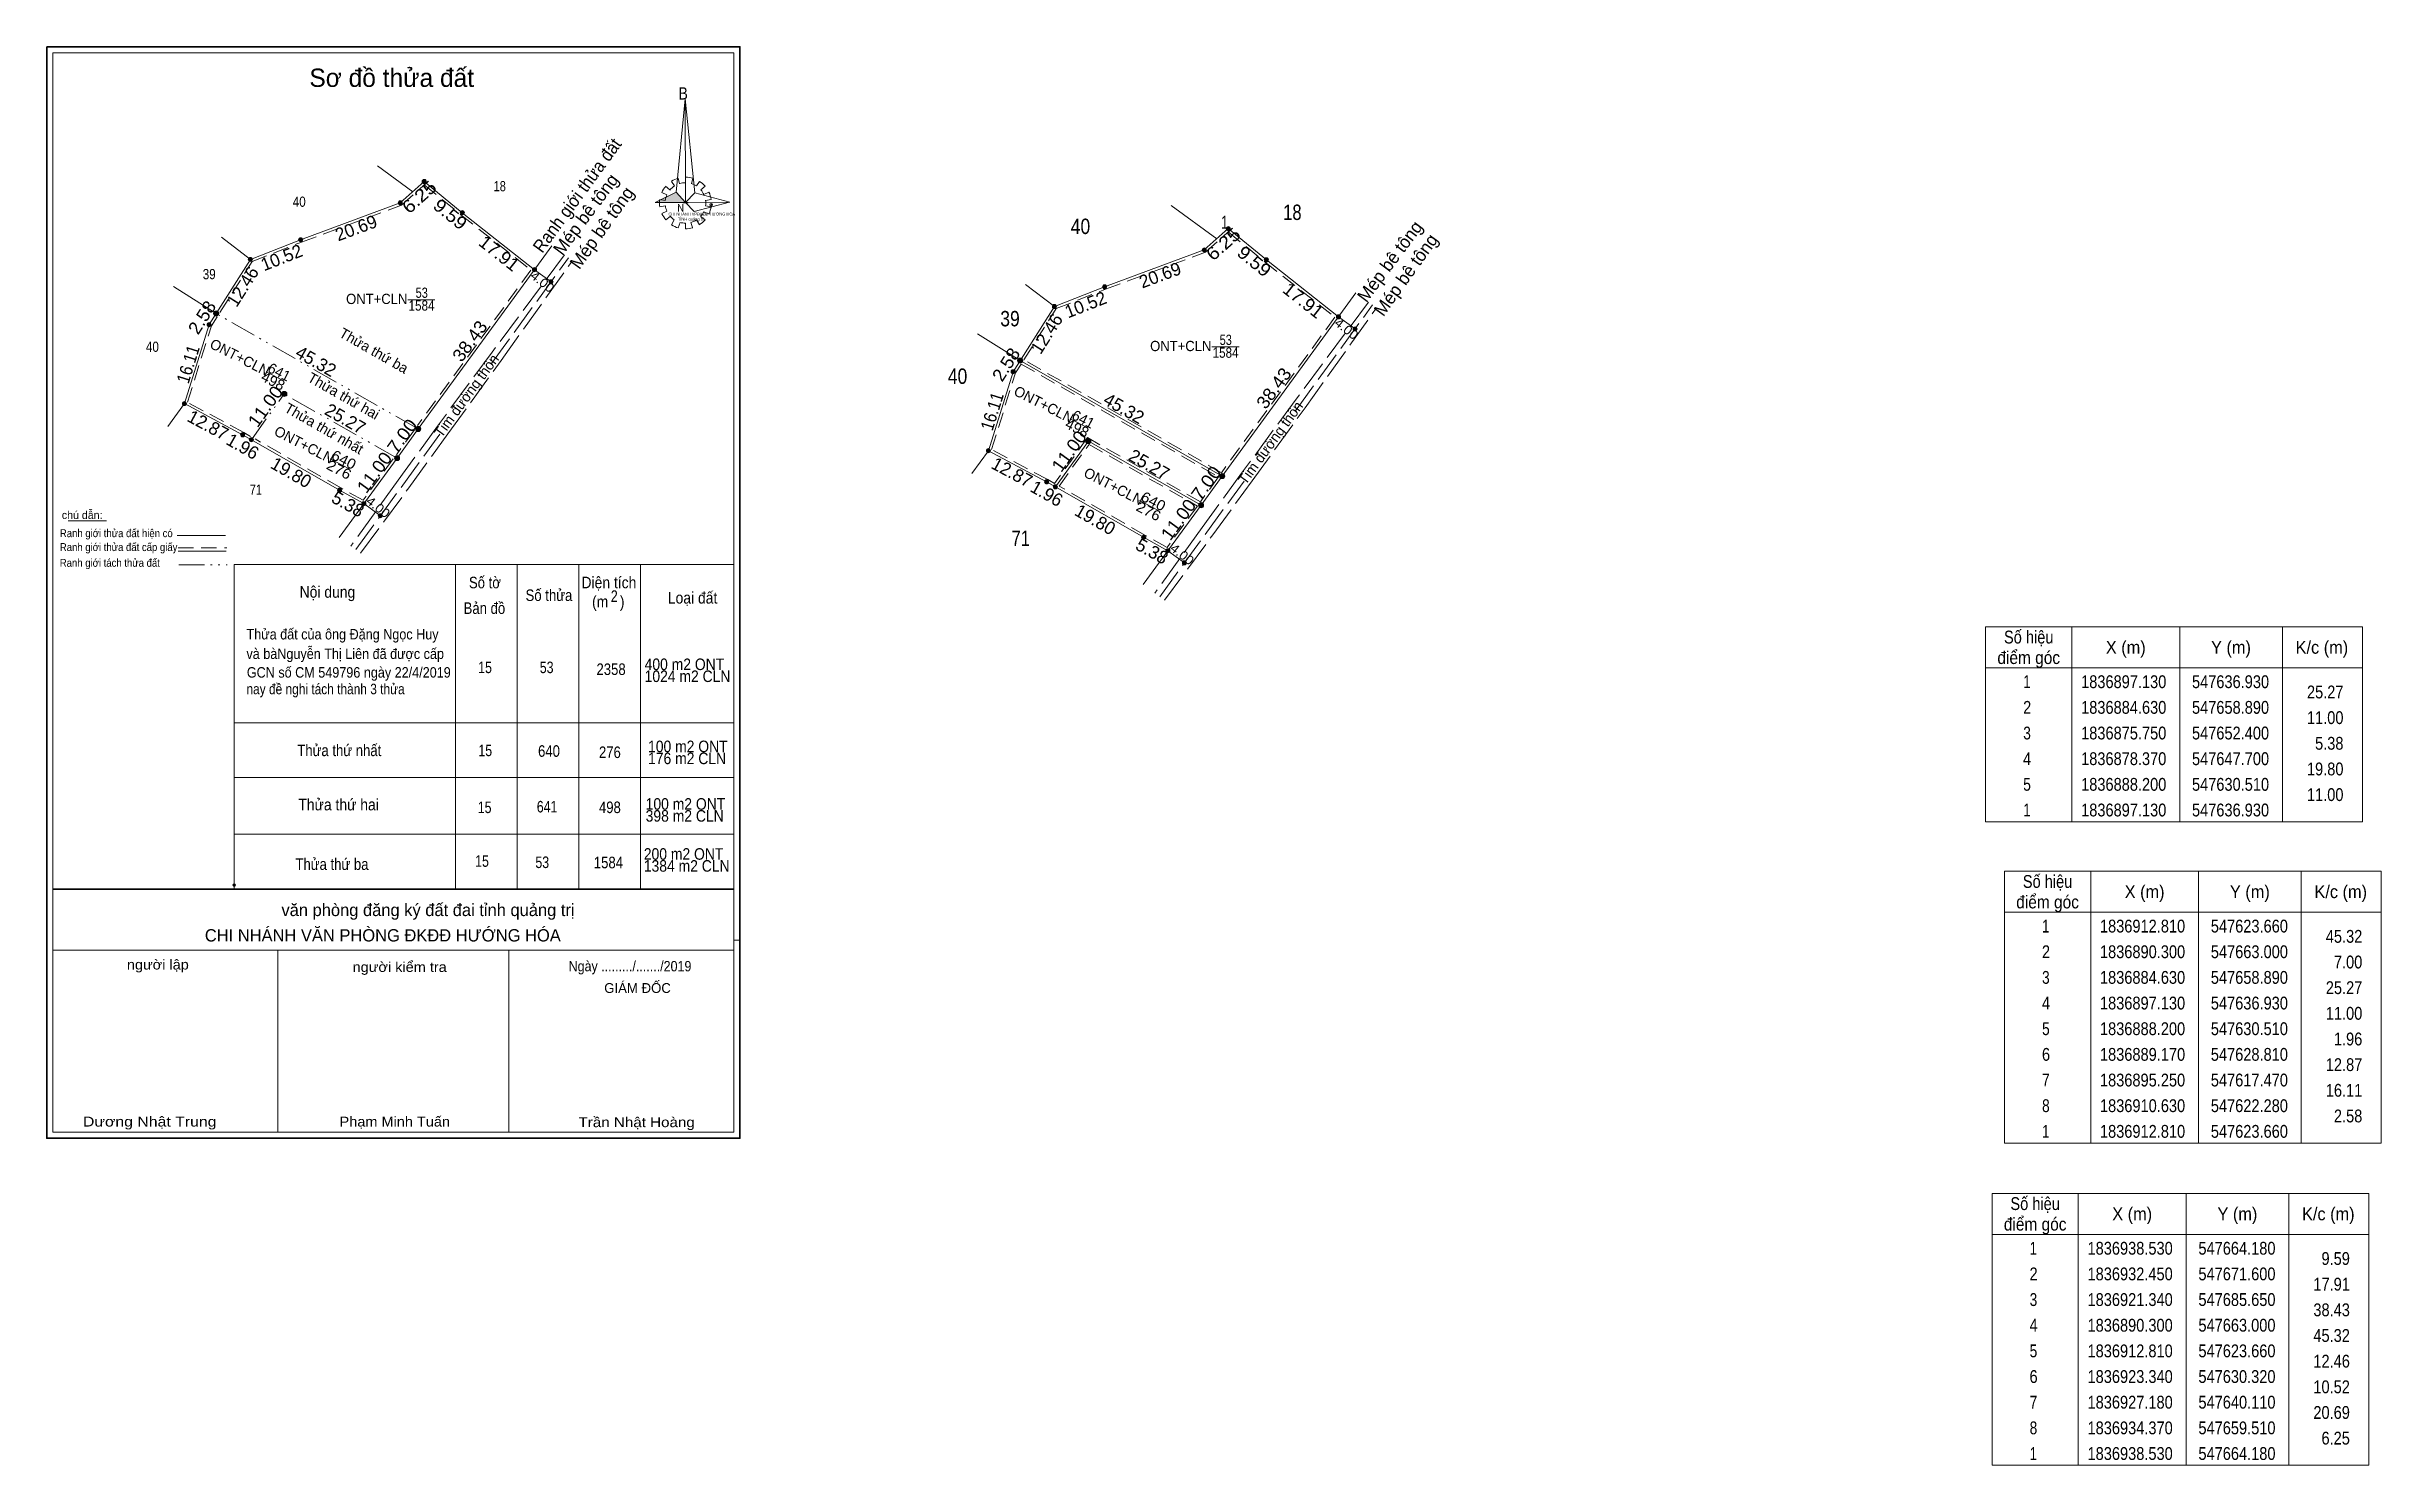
# Model space of a CAD drawing. Header units: metres. Extents: x 547434 to 547889, y 1836698 to 1836974.
import ezdxf
from ezdxf.enums import TextEntityAlignment as Align

# ---------------------------------------------------------------- set-up
doc = ezdxf.new("R2010")
doc.units = ezdxf.units.M
doc.header["$PDMODE"] = 32
doc.header["$PDSIZE"] = 0.5
for name, pattern in [('DASH_DOUBLE_DOT', [9.2, 5, -1.2, 0.3, -1.2, 0.3, -1.2]), ('LONG_DASHED', [7.5, 6, -1.5]), ('MEDIUM_DASHED', [4.5, 3, -1.5])]:
    doc.linetypes.add(name, pattern=pattern)
for name, color, linetype, lineweight in [('1', 7, 'Continuous', 13), ('10', 7, 'Continuous', 13), ('13', 7, 'Continuous', 13), ('17', 7, 'Continuous', 13), ('2', 7, 'Continuous', 13), ('22', 7, 'LONG_DASHED', 13), ('23', 7, 'Continuous', 13), ('31', 7, 'Continuous', 13), ('5', 7, 'Continuous', 35), ('6', 7, 'Continuous', 13), ('63', 7, 'Continuous', 13)]:
    doc.layers.add(name, color=color, linetype=linetype, lineweight=lineweight)

msp = doc.modelspace()

# ---------------------------------------------------------------- hatches: boundary and pattern name
at = {"layer": '1'}
msp.add_hatch(color=256, dxfattribs=at).paths.add_polyline_path([(547552.56, 1836943.59), (547556.68, 1836945.61), (547558.45, 1836943.59)])
at = {"layer": '2'}
for points in [[(547507.98, 1836947.71, 1), (547507.18, 1836947.71, 1)], [(547503.31, 1836943.55, 1), (547502.51, 1836943.55, 1)], [(547515.4, 1836941.63, 1), (547514.6, 1836941.63, 1)], [(547664.58, 1836938.53, 1), (547663.78, 1836938.53, 1)], [(547474.12, 1836932.52, 1), (547473.32, 1836932.52, 1)], [(547483.91, 1836936.36, 1), (547483.11, 1836936.36, 1)], [(547659.91, 1836934.37, 1), (547659.11, 1836934.37, 1)], [(547529.45, 1836930.52, 1), (547528.65, 1836930.52, 1)], [(547532.68, 1836928.16, 1), (547531.88, 1836928.16, 1)], [(547672, 1836932.45, 1), (547671.2, 1836932.45, 1)], [(547640.51, 1836927.18, 1), (547639.71, 1836927.18, 1)], [(547466.08, 1836919.81, 1), (547465.28, 1836919.81, 1)], [(547467.56, 1836921.99, 1), (547466.56, 1836921.99, 1)], [(547630.72, 1836923.34, 1), (547629.92, 1836923.34, 1)], [(547686.05, 1836921.34, 1), (547685.25, 1836921.34, 1)], [(547689.28, 1836918.98, 1), (547688.48, 1836918.98, 1)], [(547622.68, 1836910.63, 1), (547621.88, 1836910.63, 1)], [(547624.16, 1836912.81, 1), (547623.16, 1836912.81, 1)], [(547480.83, 1836906.31, 1), (547479.83, 1836906.31, 1)], [(547461.27, 1836904.43, 1), (547460.47, 1836904.43, 1)], [(547472.61, 1836898.35, 1), (547471.81, 1836898.35, 1)], [(547474.31, 1836897.38, 1), (547473.51, 1836897.38, 1)], [(547506.9, 1836899.48, 1), (547505.9, 1836899.48, 1)], [(547637.43, 1836897.13, 1), (547636.43, 1836897.13, 1)], [(547502.79, 1836893.81, 1), (547501.79, 1836893.81, 1)], [(547617.87, 1836895.25, 1), (547617.07, 1836895.25, 1)], [(547491.5, 1836887.55, 1), (547490.7, 1836887.55, 1)], [(547629.21, 1836889.17, 1), (547628.41, 1836889.17, 1)], [(547630.91, 1836888.2, 1), (547630.11, 1836888.2, 1)], [(547663.5, 1836890.3, 1), (547662.5, 1836890.3, 1)], [(547496.21, 1836884.93, 1), (547495.41, 1836884.93, 1)], [(547499.44, 1836882.57, 1), (547498.64, 1836882.57, 1)], [(547659.39, 1836884.63, 1), (547658.39, 1836884.63, 1)], [(547648.1, 1836878.37, 1), (547647.3, 1836878.37, 1)], [(547652.81, 1836875.75, 1), (547652.01, 1836875.75, 1)], [(547656.04, 1836873.39, 1), (547655.24, 1836873.39, 1)]]:
    msp.add_hatch(color=256, dxfattribs=at).paths.add_polyline_path(points)

# ---------------------------------------------------------------- linework, layer by layer
at = {"layer": '1'}
for p, q in [((547554.58, 1836946.77), (547555.4, 1836946.05)), ((547556.32, 1836946.83), (547555.73, 1836947.72)), ((547557.07, 1836948.34), (547557.33, 1836947.28)), ((547558.45, 1836947.45), (547558.48, 1836948.54)), ((547559.89, 1836948.34), (547559.62, 1836947.24)), ((547560.61, 1836946.83), (547561.19, 1836947.72)), ((547562.27, 1836946.77), (547561.46, 1836946.08)), ((547553.44, 1836944.21), (547554.52, 1836944.03)), ((547554.52, 1836942.94), (547553.44, 1836942.77)), ((547554.85, 1836945.13), (547553.86, 1836945.54)), ((547557.92, 1836943.56), (547558.97, 1836943.56)), ((547562.05, 1836945.16), (547563.03, 1836945.64)), ((547563.48, 1836944.21), (547562.37, 1836944.03)), ((547562.37, 1836942.94), (547563.48, 1836942.77)), ((547553.86, 1836941.44), (547554.85, 1836941.92)), ((547555.5, 1836940.89), (547554.65, 1836940.21)), ((547555.73, 1836939.29), (547556.29, 1836940.24)), ((547557.4, 1836939.73), (547557.07, 1836938.67)), ((547558.45, 1836938.5), (547558.45, 1836939.56)), ((547559.53, 1836939.73), (547559.85, 1836938.71)), ((547561.19, 1836939.29), (547560.61, 1836940.21)), ((547561.39, 1836940.89), (547562.27, 1836940.24)), ((547563.06, 1836941.4), (547561.98, 1836941.81)), ((547470.58, 1836873.1), (547567.87, 1836873.1)), ((547470.58, 1836873.1), (547470.58, 1836809.82)), ((547513.69, 1836873.1), (547513.69, 1836809.82)), ((547525.69, 1836873.1), (547525.69, 1836809.82)), ((547537.69, 1836873.1), (547537.69, 1836809.82)), ((547549.69, 1836873.1), (547549.69, 1836809.82)), ((547470.58, 1836842.25), (547567.87, 1836842.25)), ((547470.58, 1836831.54), (547567.87, 1836831.54)), ((547470.58, 1836820.53), (547567.87, 1836820.53)), ((547434.05, 1836808.66), (547434.05, 1836761.28)), ((547470.58, 1836809.82), (547567.87, 1836809.82)), ((547470.58, 1836809.82), (547567.87, 1836809.82)), ((547435.27, 1836797.92), (547567.87, 1836797.92)), ((547479.05, 1836797.92), (547479.05, 1836762.49)), ((547524.05, 1836797.92), (547524.05, 1836762.49)), ((547567.87, 1836799.89), (547569.07, 1836799.89))]:
    msp.add_line(p, q, dxfattribs=at)
at = {"layer": '1', "lineweight": 35}
msp.add_line((547435.27, 1836809.82), (547567.87, 1836809.82), dxfattribs=at)
at = {"layer": '1'}
for points in [[(547434.05, 1836761.28), (547434.05, 1836973.98), (547569.06, 1836973.98), (547569.06, 1836761.28)], [(547434.05, 1836761.28), (547434.05, 1836973.98), (547569.06, 1836973.98), (547569.06, 1836761.28)], [(547558.38, 1836963.84), (547558.45, 1836943.59), (547556.68, 1836945.61)], [(547558.38, 1836963.84), (547558.45, 1836943.59), (547560.31, 1836945.47)], [(547552.56, 1836943.59), (547556.68, 1836945.61), (547558.45, 1836943.59)], [(547567.08, 1836943.66), (547558.45, 1836943.59), (547560.31, 1836945.47)], [(547567.02, 1836943.69), (547560.15, 1836941.85), (547558.45, 1836943.59)]]:
    msp.add_lwpolyline(points, close=True, dxfattribs=at)
at = {"layer": '1', "linetype": 'MEDIUM_DASHED'}
for points in [[(547467.76, 1836922.16), (547474.06, 1836932.11), (547483.69, 1836935.89), (547503.17, 1836943.11), (547507.59, 1836947.05)], [(547507.59, 1836947.05), (547514.69, 1836941.24), (547528.36, 1836930.43), (547506.26, 1836900.14)]]:
    msp.add_lwpolyline(points, dxfattribs=at)
msp.add_lwpolyline([(547664.19, 1836937.87), (547671.29, 1836932.06), (547684.96, 1836921.25), (547662.86, 1836890.96), (547624.36, 1836912.98), (547630.66, 1836922.93), (547640.29, 1836926.71), (547659.77, 1836933.93)], close=True, dxfattribs=at)
at = {"layer": '1'}
for centre, major_axis, start_param, end_param in [((547558.462, 1836943.52), (5.047, 0), 2.4395818, 2.7240025), ((547558.462, 1836943.52), (3.956, 0), 2.1337354, 2.4449626), ((547558.462, 1836943.52), (5.047, 0), 1.8495599, 2.1390092), ((547558.462, 1836943.52), (3.956, 0), 1.5698559, 1.8561107), ((547558.462, 1836943.52), (5.047, 0), 1.2792421, 1.5633222), ((547558.462, 1836943.52), (3.956, 0), 1.0027091, 1.2755622), ((547558.462, 1836943.52), (5.047, 0), 0.7105624, 0.9968723), ((547558.462, 1836943.52), (5.047, 0), 3.0066793, 3.2913935), ((547558.462, 1836943.52), (3.956, 0), 2.7236855, 3.0151582), ((547558.462, 1836943.52), (3.956, 0), 3.2822995, 3.5610505), ((547558.462, 1836943.52), (3.956, 0), 0.4267838, 0.7064646), ((547558.462, 1836943.52), (3.956, 0), 6.1355839, 6.4161846), ((547558.462, 1836943.52), (5.047, 0), 0.1390515, 0.4339332), ((547558.462, 1836943.52), (5.047, 0), 5.8523029, 6.1383965), ((547558.462, 1836943.52), (5.047, 0), 3.5698864, 3.8569187), ((547558.462, 1836943.52), (3.956, 0), 3.8607757, 4.1325826), ((547558.433, 1836943.49), (5.047, 0), 4.1470906, 4.4365931), ((547558.462, 1836943.52), (3.956, 0), 4.4385468, 4.71314), ((547558.462, 1836943.52), (5.047, 0), 4.7130101, 4.9976105), ((547558.462, 1836943.52), (3.956, 0), 4.9908713, 5.2893316), ((547558.462, 1836943.52), (5.047, 0), 5.2856142, 5.567987), ((547558.462, 1836943.52), (3.956, 0), 5.5613733, 5.8395144)]:
    msp.add_ellipse(centre, major_axis=major_axis, ratio=0.995001, start_param=start_param, end_param=end_param, dxfattribs=at)
for p in [(547563.48, 1836943.18), (547470.58, 1836810.6)]:
    msp.add_point(p, dxfattribs=at)
at = {"layer": '10'}
for p, q in [((547468.11, 1836936.83), (547473.72, 1836932.52)), ((547467.06, 1836921.99), (547458.73, 1836927.23)), ((547624.71, 1836927.65), (547630.32, 1836923.34)), ((547623.66, 1836912.81), (547615.33, 1836918.05)), ((547663, 1836890.3), (547623.66, 1836912.81)), ((547630.51, 1836888.2), (547636.93, 1836897.13)), ((547658.89, 1836884.63), (547636.93, 1836897.13))]:
    msp.add_line(p, q, dxfattribs=at)
at = {"layer": '10', "linetype": 'DASH_DOUBLE_DOT'}
for p, q in [((547506.4, 1836899.48), (547467.06, 1836921.99)), ((547473.91, 1836897.38), (547480.33, 1836906.31)), ((547502.29, 1836893.81), (547480.33, 1836906.31))]:
    msp.add_line(p, q, dxfattribs=at)
at = {"layer": '10'}
for points in [[(547507.58, 1836947.71), (547502.91, 1836943.55), (547483.51, 1836936.36), (547473.72, 1836932.52), (547465.68, 1836919.81)], [(547529.05, 1836930.52), (547515, 1836941.63), (547507.58, 1836947.71)], [(547664.18, 1836938.53), (547659.51, 1836934.37), (547640.11, 1836927.18), (547630.32, 1836923.34), (547622.28, 1836910.63)], [(547685.65, 1836921.34), (547671.6, 1836932.45), (547664.18, 1836938.53)], [(547465.68, 1836919.81), (547460.87, 1836904.43), (547472.21, 1836898.35)], [(547622.28, 1836910.63), (547617.47, 1836895.25), (547628.81, 1836889.17)], [(547472.21, 1836898.35), (547473.91, 1836897.38), (547491.1, 1836887.55)], [(547628.81, 1836889.17), (547630.51, 1836888.2), (547647.7, 1836878.37)]]:
    msp.add_lwpolyline(points, dxfattribs=at)
at = {"layer": '10', "linetype": 'MEDIUM_DASHED'}
msp.add_lwpolyline([(547501.56, 1836893.65), (547495.66, 1836885.58), (547491.35, 1836887.99), (547474.64, 1836897.54)], dxfattribs=at)
msp.add_lwpolyline([(547637.07, 1836896.47), (547658.16, 1836884.47), (547652.26, 1836876.4), (547647.95, 1836878.81), (547631.24, 1836888.36)], close=True, dxfattribs=at)
at = {"layer": '13'}
for p, q in [((547504.39, 1836924.66), (547509.68, 1836924.66)), ((547660.99, 1836915.48), (547666.28, 1836915.48)), ((547476.77, 1836910.64), (547480.24, 1836908.88)), ((547633.37, 1836901.46), (547636.84, 1836899.7))]:
    msp.add_line(p, q, dxfattribs=at)
at = {"layer": '17'}
msp.add_line((547438.21, 1836881.58), (547445.67, 1836881.58), dxfattribs=at)
at = {"layer": '2'}
for p, q in [((547532.28, 1836928.16), (547529.05, 1836930.52)), ((547688.88, 1836918.98), (547685.65, 1836921.34)), ((547489.23, 1836893.64), (547492.95, 1836891.71)), ((547491.1, 1836887.55), (547495.8, 1836884.93)), ((547499.04, 1836882.57), (547495.8, 1836884.93)), ((547646.9, 1836885.54), (547650.62, 1836883.61)), ((547647.7, 1836878.37), (547652.4, 1836875.75)), ((547655.64, 1836873.39), (547652.4, 1836875.75)), ((547828.49, 1836860.93), (547828.49, 1836822.93)), ((547849.49, 1836860.93), (547849.49, 1836822.93)), ((547869.49, 1836860.93), (547869.49, 1836822.93)), ((547811.69, 1836852.93), (547885.09, 1836852.93))]:
    msp.add_line(p, q, dxfattribs=at)
at = {"layer": '2', "linetype": 'MEDIUM_DASHED'}
msp.add_line((547505.67, 1836899.32), (547502.15, 1836894.47), dxfattribs=at)
msp.add_lwpolyline([(547473.77, 1836898.04), (547472.45, 1836898.79), (547461.47, 1836904.68), (547466.14, 1836919.6), (547467.23, 1836921.32)], dxfattribs=at)
msp.add_lwpolyline([(547623.83, 1836912.14), (547662.27, 1836890.14), (547658.75, 1836885.29), (547636.79, 1836897.79), (547630.37, 1836888.86), (547629.05, 1836889.61), (547618.07, 1836895.5), (547622.74, 1836910.42)], close=True, dxfattribs=at)
at = {"layer": '2'}
msp.add_lwpolyline([(547811.69, 1836860.93), (547885.09, 1836860.93), (547885.09, 1836822.93), (547811.69, 1836822.93)], close=True, dxfattribs=at)
for centre, radius in [((547507.58, 1836947.71), 0.4), ((547502.91, 1836943.55), 0.4), ((547515, 1836941.63), 0.4), ((547664.18, 1836938.53), 0.4), ((547473.72, 1836932.52), 0.4), ((547483.51, 1836936.36), 0.4), ((547659.51, 1836934.37), 0.4), ((547529.05, 1836930.52), 0.4), ((547532.28, 1836928.16), 0.4), ((547671.6, 1836932.45), 0.4), ((547640.11, 1836927.18), 0.4), ((547465.68, 1836919.81), 0.4), ((547467.06, 1836921.99), 0.5), ((547630.32, 1836923.34), 0.4), ((547685.65, 1836921.34), 0.4), ((547688.88, 1836918.98), 0.4), ((547622.28, 1836910.63), 0.4), ((547623.66, 1836912.81), 0.5), ((547480.33, 1836906.31), 0.5), ((547460.87, 1836904.43), 0.4), ((547472.21, 1836898.35), 0.4), ((547473.91, 1836897.38), 0.4), ((547506.4, 1836899.48), 0.5), ((547636.93, 1836897.13), 0.5), ((547502.29, 1836893.81), 0.5), ((547617.47, 1836895.25), 0.4), ((547491.1, 1836887.55), 0.4), ((547628.81, 1836889.17), 0.4), ((547630.51, 1836888.2), 0.4), ((547663, 1836890.3), 0.5), ((547495.81, 1836884.93), 0.4), ((547499.04, 1836882.57), 0.4), ((547658.89, 1836884.63), 0.5), ((547647.7, 1836878.37), 0.4), ((547652.41, 1836875.75), 0.4), ((547655.64, 1836873.39), 0.4)]:
    msp.add_circle(centre, radius, dxfattribs=at)
at = {"layer": '22'}
for p, q in [((547520.66, 1836912.22), (547535.68, 1836932.82)), ((547677.26, 1836903.04), (547692.28, 1836923.64)), ((547494.23, 1836875.98), (547510.65, 1836898.5)), ((547650.83, 1836866.8), (547667.25, 1836889.32))]:
    msp.add_line(p, q, dxfattribs=at)
for points in [[(547534.9, 1836933.39), (547520.8, 1836914.45), (547510.18, 1836900.04), (547502.52, 1836889.48), (547493.29, 1836876.66)], [(547495.19, 1836875.28), (547504.59, 1836888.04), (547512.21, 1836898.53), (547522.55, 1836912.81), (547536.46, 1836932.26)], [(547691.5, 1836924.21), (547677.4, 1836905.27), (547666.78, 1836890.86), (547659.12, 1836880.3), (547649.89, 1836867.48)], [(547651.79, 1836866.1), (547661.19, 1836878.86), (547668.81, 1836889.35), (547679.15, 1836903.63), (547693.06, 1836923.08)]]:
    msp.add_lwpolyline(points, dxfattribs=at)
at = {"layer": '23'}
for p, q in [((547528.8, 1836930.17), (547532.45, 1836935.18)), ((547685.4, 1836920.99), (547689.05, 1836926)), ((547491, 1836878.34), (547502.29, 1836893.81)), ((547647.6, 1836869.16), (547658.89, 1836884.63))]:
    msp.add_line(p, q, dxfattribs=at)
for points in [[(547502.28, 1836893.82), (547506.4, 1836899.48), (547528.8, 1836930.17)], [(547658.88, 1836884.64), (547663, 1836890.3), (547685.4, 1836920.99)]]:
    msp.add_lwpolyline(points, dxfattribs=at)
at = {"layer": '31'}
for p, q in [((547498.47, 1836950.74), (547505.35, 1836945.72)), ((547653.06, 1836943.02), (547661.95, 1836936.54)), ((547457.63, 1836899.97), (547460.87, 1836904.43)), ((547614.23, 1836890.79), (547617.47, 1836895.25))]:
    msp.add_line(p, q, dxfattribs=at)
at = {"layer": '5'}
msp.add_lwpolyline([(547434.07, 1836973.98), (547569.07, 1836973.98), (547569.07, 1836761.28), (547434.07, 1836761.28)], close=True, dxfattribs=at)
at = {"layer": '5', "lineweight": 13}
msp.add_lwpolyline([(547567.87, 1836809.82), (547567.87, 1836762.48), (547435.27, 1836762.48), (547435.27, 1836972.78), (547567.87, 1836972.78)], close=True, dxfattribs=at)
at = {"layer": '6'}
for p, q in [((547459.49, 1836878.7), (547468.9, 1836878.7)), ((547459.65, 1836875.69), (547469.03, 1836875.69))]:
    msp.add_line(p, q, dxfattribs=at)
at = {"layer": '6', "linetype": 'MEDIUM_DASHED'}
msp.add_line((547459.65, 1836876.32), (547469.11, 1836876.32), dxfattribs=at)
at = {"layer": '63', "linetype": 'DASH_DOUBLE_DOT'}
msp.add_line((547459.78, 1836872.98), (547469.23, 1836872.98), dxfattribs=at)
at = {"layer": '63'}
for p, q in [((547832.16, 1836813.31), (547832.16, 1836760.31)), ((547853.16, 1836813.31), (547853.16, 1836760.31)), ((547873.16, 1836813.31), (547873.16, 1836760.31)), ((547815.36, 1836805.31), (547888.76, 1836805.31)), ((547829.74, 1836750.53), (547829.74, 1836697.53)), ((547850.74, 1836750.53), (547850.74, 1836697.53)), ((547870.74, 1836750.53), (547870.74, 1836697.53)), ((547812.94, 1836742.53), (547886.34, 1836742.53))]:
    msp.add_line(p, q, dxfattribs=at)
for points in [[(547815.36, 1836813.31), (547888.76, 1836813.31), (547888.76, 1836760.31), (547815.36, 1836760.31)], [(547812.94, 1836750.53), (547886.34, 1836750.53), (547886.34, 1836697.53), (547812.94, 1836697.53)]]:
    msp.add_lwpolyline(points, close=True, dxfattribs=at)

# ---------------------------------------------------------------- texts
at = {"layer": '1'}
msp.add_text('Sơ đồ thửa đất', height=3.57, dxfattribs=at).set_placement((547501.25, 1836966.14), align=Align.CENTER)
for s, height, width, p in [('B', 2.377, 0.85, (547557.12, 1836963.68)), ('N', 1.486, 0.9, (547556.88, 1836941.82)), ('CHI NHÁNH VPĐKĐĐ-HƯỚNG HÓA', 0.5623, 0.95, (547555.16, 1836941.08)), ('TỈNH quảng trị', 0.5625, 1.05, (547556.97, 1836940.1))]:
    msp.add_text(s, height=height, dxfattribs=dict(at, width=width)).set_placement(p)
for s, height, p in [('văn phòng đăng ký đất đai tỉnh quảng trị', 2.4, (547536.87, 1836804.56)), ('CHI NHÁNH VĂN PHÒNG ĐKĐĐ HƯỚNG HÓA', 2.4, (547534.18, 1836799.61)), ('GIÁM ĐỐC', 1.92, (547555.62, 1836789.58))]:
    msp.add_text(s, height=height, dxfattribs=at).set_placement(p, align=Align.RIGHT)
for s, width, p in [('người lập', 1.1, (547461.73, 1836794.15)), ('người kiểm tra', 1.1, (547511.97, 1836793.68)), ('Dương Nhật Trung', 1.2, (547467.12, 1836763.55)), ('Phạm Minh Tuấn', 1.1, (547512.6, 1836763.55)), ('Trần Nhật Hoàng', 1.15, (547560.28, 1836763.43))]:
    msp.add_text(s, height=1.92, dxfattribs=dict(at, width=width)).set_placement(p, align=Align.RIGHT)
at = {"layer": '13'}
for s, height, width, p in [('18', 2, 0.8, (547522.295, 1836945.8)), ('40', 2, 0.85, (547483.24, 1836942.77)), ('18', 3, 0.8, (547676.675, 1836940.21)), ('40', 3, 0.85, (547635.4, 1836937.47)), ('ONT+CLN', 2, 0.95, (547498.33, 1836923.83)), ('1584', 2, 0.85, (547507.06, 1836922.54)), ('53', 2, 0.8, (547507.095, 1836925.03)), ('40', 2, 0.85, (547454.64, 1836914.5)), ('ONT+CLN', 2, 0.95, (547654.93, 1836914.65)), ('1584', 2, 0.85, (547663.66, 1836913.36)), ('53', 2, 0.8, (547663.695, 1836915.85)), ('40', 3, 0.85, (547611.46, 1836908.27))]:
    msp.add_text(s, height=height, dxfattribs=dict(at, width=width)).set_placement(p, align=Align.CENTER)
for s, height, rotation, p in [('Mép bê tông', 2.5, 53.334, (547540.055, 1836940.574)), ('Mép bê tông', 2.5, 54.429, (547543.194, 1836937.978)), ('Mép bê tông', 2.5, 53.334, (547696.655, 1836931.394)), ('Mép bê tông', 2.5, 54.429, (547699.794, 1836928.798)), ('ONT+CLN', 2, 333.044, (547471.212, 1836912.55)), ('641', 2, 333.044, (547478.902, 1836909.676)), ('ONT+CLN', 2, 333.044, (547627.812, 1836903.37)), ('641', 2, 333.044, (547635.502, 1836900.496)), ('ONT+CLN', 2, 332.651, (547483.726, 1836895.529)), ('ONT+CLN', 2, 332.651, (547641.406, 1836887.429))]:
    msp.add_text(s, height=height, rotation=rotation, dxfattribs=at).set_placement(p, align=Align.CENTER)
for s, height, width, p in [(' 39', 2, 0.85, (547466.97, 1836928.66)), (' 39', 3, 0.85, (547623.57, 1836919.48)), (' 71', 2, 0.8, (547475.98, 1836886.65)), (' 71', 3, 0.8, (547625.56, 1836876.69))]:
    msp.add_text(s, height=height, dxfattribs=dict(at, width=width)).set_placement(p, align=Align.RIGHT)
at = {"layer": '13', "width": 1.05}
for p in [(547477.697, 1836907.933), (547634.297, 1836898.753)]:
    msp.add_text('498', height=2, rotation=333.044, dxfattribs=at).set_placement(p, align=Align.CENTER)
at = {"layer": '2'}
for s, height, rotation, width, p in [('4.00', 1.75, 321.665, 1.1, (547530.067, 1836927.479)), ('2.58', 2.5, 57.665, 1.05, (547465.363, 1836920.556)), ('4.00', 1.75, 321.665, 1.1, (547686.667, 1836918.299)), ('16.11', 2.5, 72.633, 0.9, (547462.789, 1836911.737)), ('2.58', 2.5, 57.665, 1.05, (547621.963, 1836911.376)), ('11.00', 2.5, 54.287, 1.05, (547477.672, 1836903.155)), ('16.11', 2.5, 72.633, 0.9, (547619.389, 1836902.557)), ('7.00', 2.5, 54.063, 1.1, (547504.293, 1836897.371)), ('11.00', 2.5, 54.287, 1.05, (547634.202, 1836894.415)), ('276', 2, 332.651, 1.1, (547490.531, 1836890.662)), ('640', 2, 332.651, 1.1, (547491.466, 1836892.6)), ('11.00', 2.5, 53.839, 1.05, (547498.89, 1836890.277)), ('7.00', 2.5, 54.063, 1.1, (547660.893, 1836888.191)), ('4.00', 1.75, 321.665, 1.1, (547498.067, 1836883.559)), ('276', 2, 332.651, 1.1, (547648.211, 1836882.563)), ('640', 2, 332.651, 1.1, (547649.146, 1836884.5)), ('11.00', 2.5, 53.839, 1.05, (547655.49, 1836881.097)), ('4.00', 1.75, 321.665, 1.1, (547654.667, 1836874.379))]:
    msp.add_text(s, height=height, rotation=rotation, dxfattribs=dict(at, width=width)).set_placement(p, align=Align.CENTER)
for s, height, rotation, p in [('Tim đường thôn', 2, 53.896, (547516.626, 1836905.381)), ('12.87', 2.5, 331.802, (547464.884, 1836899.137)), ('25.27', 2.5, 330.351, (547491.592, 1836900.386)), ('Tim đường thôn', 2, 53.896, (547673.226, 1836896.201)), ('1.96', 2.5, 330.291, (547471.606, 1836895.007)), ('19.80', 2.5, 330.237, (547481.054, 1836889.922)), ('12.87', 2.5, 331.802, (547621.479, 1836889.96)), ('25.27', 2.5, 330.351, (547648.162, 1836891.466)), ('1.96', 2.5, 330.291, (547628.211, 1836885.824)), ('5.38', 2.5, 330.863, (547492.126, 1836883.753)), ('19.80', 2.5, 330.237, (547637.654, 1836880.742)), ('5.38', 2.5, 330.863, (547648.726, 1836874.573))]:
    msp.add_text(s, height=height, rotation=rotation, dxfattribs=at).set_placement(p, align=Align.CENTER)
for s, width, p in [('Số hiệu', 0.85, (547820.09, 1836857.68)), ('điểm góc', 0.9, (547820.09, 1836853.68)), ('X (m)', 0.95, (547838.99, 1836855.68)), ('Y (m)', 0.95, (547859.485, 1836855.68)), ('K/c (m)', 0.95, (547877.19, 1836855.68)), (' 1', 0.75, (547819.385, 1836848.98)), ('1836897.130', 0.85, (547838.59, 1836848.98)), ('547636.930', 0.85, (547859.395, 1836848.98)), (' 2', 0.85, (547819.39, 1836843.98)), ('1836884.630', 0.85, (547838.59, 1836843.98)), ('547658.890', 0.85, (547859.395, 1836843.98)), (' 3', 0.8, (547819.39, 1836838.98)), ('1836875.750', 0.85, (547838.59, 1836838.98)), ('547652.400', 0.85, (547859.395, 1836838.98)), (' 4', 0.85, (547819.385, 1836833.98)), ('1836878.370', 0.85, (547838.59, 1836833.98)), ('547647.700', 0.85, (547859.395, 1836833.98)), (' 5', 0.8, (547819.39, 1836828.98)), ('1836888.200', 0.85, (547838.59, 1836828.98)), ('547630.510', 0.85, (547859.395, 1836828.98)), (' 1', 0.75, (547819.385, 1836823.98)), ('1836897.130', 0.85, (547838.59, 1836823.98)), ('547636.930', 0.85, (547859.395, 1836823.98))]:
    msp.add_text(s, height=2.5, dxfattribs=dict(at, width=width)).set_placement(p, align=Align.CENTER)
at = {"layer": '2', "width": 0.85}
for s, p in [('25.27', (547881.39, 1836846.98)), ('11.00', (547881.39, 1836841.98)), ('5.38', (547881.39, 1836836.98)), ('19.80', (547881.39, 1836831.98)), ('11.00', (547881.39, 1836826.98))]:
    msp.add_text(s, height=2.5, dxfattribs=at).set_placement(p, align=Align.RIGHT)
at = {"layer": '6'}
msp.add_text('chú dẫn:', height=1.543, dxfattribs=at).set_placement((547437, 1836881.94))
for s, height, width, p in [('Ranh giới thửa đất hiện có ', 1.543, 0.9, (547436.62, 1836878.4)), ('Ranh giới tách thửa đất', 1.543, 0.9, (547436.6, 1836872.63)), ('Ranh giới thửa đất cấp giấy', 1.543, 0.9, (547436.61, 1836875.69)), ('Số tờ', 2.25, 0.85, (547516.29, 1836868.43)), ('Diện tích', 2.25, 0.9, (547538.21, 1836868.44)), ('Nội dung', 2.25, 0.9, (547483.31, 1836866.6)), ('Bản đồ', 2.25, 0.85, (547515.25, 1836863.44)), ('Số thửa', 2.25, 0.85, (547527.32, 1836865.96)), ('(m   )', 2.25, 0.9, (547540.27, 1836864.71)), ('2', 2.25, 0.8, (547543.93, 1836865.78)), ('Loại đất', 2.25, 0.9, (547555.03, 1836865.46)), ('Thửa đất của ông Đặng Ngọc Huy', 2.04, 0.9, (547472.97, 1836858.47)), ('và bàNguyễn Thị Liên đã được cấp ', 2.04, 0.9, (547472.96, 1836854.66)), ('GCN số CM 549796 ngày 22/4/2019', 2.04, 0.9, (547473.03, 1836851.03)), ('15', 2.25, 0.8, (547518.09, 1836851.9)), ('53', 2.25, 0.8, (547530.09, 1836851.9)), ('2358', 2.25, 0.85, (547541.13, 1836851.54)), ('400 m2 ONT', 2.25, 0.9, (547550.51, 1836852.5)), ('1024 m2 CLN', 2.25, 0.9, (547550.51, 1836850.17)), ('nay đề nghi tách thành 3 thửa', 2.04, 0.85, (547472.96, 1836847.79)), ('Thửa thứ nhất', 2.25, 0.85, (547482.86, 1836835.73)), ('15', 2.25, 0.8, (547518.13, 1836835.72)), ('640', 2.25, 0.85, (547529.75, 1836835.6)), ('276', 2.25, 0.85, (547541.61, 1836835.36)), ('100 m2 ONT', 2.25, 0.9, (547551.18, 1836836.5)), ('176 m2 CLN', 2.25, 0.9, (547551.18, 1836834.17)), ('Thửa thứ hai', 2.25, 0.9, (547483.07, 1836825.16)), ('15', 2.25, 0.8, (547518.01, 1836824.63)), ('641', 2.25, 0.8, (547529.51, 1836824.75)), ('498', 2.25, 0.85, (547541.61, 1836824.63)), ('398 m2 CLN', 2.25, 0.9, (547550.71, 1836822.96)), ('100 m2 ONT', 2.25, 0.9, (547550.71, 1836825.29)), ('Thửa thứ ba', 2.25, 0.85, (547482.5, 1836813.55)), ('15', 2.25, 0.8, (547517.5, 1836814.16)), ('53', 2.25, 0.8, (547529.23, 1836813.92)), ('1584', 2.25, 0.85, (547540.61, 1836813.88)), ('200 m2 ONT', 2.25, 0.9, (547550.35, 1836815.54)), ('1384 m2 CLN', 2.25, 0.9, (547550.35, 1836813.21))]:
    msp.add_text(s, height=height, dxfattribs=dict(at, width=width)).set_placement(p)
at = {"layer": '6', "width": 0.9}
msp.add_text('Ngày ........./......./2019', height=2.02, dxfattribs=at).set_placement((547547.66, 1836793.79), align=Align.CENTER)
at = {"layer": '63'}
for s, rotation, width, p in [('Ranh giới thửa đất', 53.925, 0.95, (547538.365, 1836944.274)), ('6.25', 41.694, 1.15, (547507.439, 1836943.752)), ('9.59', 320.669, 1.1, (547511.858, 1836940.356)), ('6.25', 41.694, 1.15, (547664.039, 1836934.572)), ('17.91', 321.665, 1.05, (547521.395, 1836932.731)), ('9.59', 320.669, 1.1, (547668.453, 1836931.181)), ('17.91', 321.665, 1.05, (547677.995, 1836923.551)), ('38.43', 53.882, 1.05, (547517.47, 1836915.878)), ('38.43', 53.882, 1.05, (547674.07, 1836906.698))]:
    msp.add_text(s, height=2.5, rotation=rotation, dxfattribs=dict(at, width=width)).set_placement(p, align=Align.CENTER)
for s, height, rotation, p in [('20.69', 2.5, 20.336, (547494.751, 1836937.476)), ('10.52', 2.5, 21.417, (547480.259, 1836931.722)), ('12.46', 2.5, 57.688, (547473.27, 1836926.562)), ('20.69', 2.5, 20.336, (547651.346, 1836928.294)), ('10.52', 2.5, 21.417, (547636.859, 1836922.542)), ('Thửa thứ ba', 2, 330.222, (547497.278, 1836913.883)), ('12.46', 2.5, 57.688, (547629.87, 1836917.382)), ('45.32', 2.5, 330.222, (547485.879, 1836911.593)), ('Thửa thứ hai', 2, 330.351, (547491.39, 1836905.046)), ('45.32', 2.5, 330.222, (547643.239, 1836902.413)), ('Thửa thứ nhất', 2, 330.237, (547487.589, 1836898.708))]:
    msp.add_text(s, height=height, rotation=rotation, dxfattribs=at).set_placement(p, align=Align.CENTER)
for s, width, p in [(' 1', 0.75, (547664.18, 1836938.53)), ('45.32', 0.85, (547885.06, 1836799.36)), ('7.00', 0.85, (547885.06, 1836794.36)), ('25.27', 0.85, (547885.06, 1836789.36)), ('11.00', 0.85, (547885.06, 1836784.36)), ('1.96', 0.85, (547885.06, 1836779.36)), ('12.87', 0.85, (547885.06, 1836774.36)), ('16.11', 0.85, (547885.06, 1836769.36)), ('2.58', 0.85, (547885.06, 1836764.36)), ('9.59', 0.85, (547882.64, 1836736.58)), ('17.91', 0.85, (547882.64, 1836731.58)), ('38.43', 0.85, (547882.64, 1836726.58)), ('45.32', 0.85, (547882.64, 1836721.58)), ('12.46', 0.85, (547882.64, 1836716.58)), ('10.52', 0.85, (547882.64, 1836711.58)), ('20.69', 0.85, (547882.64, 1836706.58)), ('6.25', 0.85, (547882.64, 1836701.58))]:
    msp.add_text(s, height=2.5, dxfattribs=dict(at, width=width)).set_placement(p, align=Align.RIGHT)
for s, width, p in [('Số hiệu', 0.85, (547823.76, 1836810.06)), ('X (m)', 0.95, (547842.66, 1836808.06)), ('Y (m)', 0.95, (547863.155, 1836808.06)), ('K/c (m)', 0.95, (547880.86, 1836808.06)), ('điểm góc', 0.9, (547823.76, 1836806.06)), (' 1', 0.75, (547823.055, 1836801.36)), ('1836912.810', 0.85, (547842.26, 1836801.36)), ('547623.660', 0.85, (547863.065, 1836801.36)), (' 2', 0.85, (547823.06, 1836796.36)), ('1836890.300', 0.85, (547842.26, 1836796.36)), ('547663.000', 0.85, (547863.065, 1836796.36)), (' 3', 0.8, (547823.06, 1836791.36)), ('1836884.630', 0.85, (547842.26, 1836791.36)), ('547658.890', 0.85, (547863.065, 1836791.36)), (' 4', 0.85, (547823.055, 1836786.36)), ('1836897.130', 0.85, (547842.26, 1836786.36)), ('547636.930', 0.85, (547863.065, 1836786.36)), (' 5', 0.8, (547823.06, 1836781.36)), ('1836888.200', 0.85, (547842.26, 1836781.36)), ('547630.510', 0.85, (547863.065, 1836781.36)), (' 6', 0.85, (547823.06, 1836776.36)), ('1836889.170', 0.85, (547842.26, 1836776.36)), ('547628.810', 0.85, (547863.065, 1836776.36)), (' 7', 0.8, (547823.06, 1836771.36)), ('1836895.250', 0.85, (547842.26, 1836771.36)), ('547617.470', 0.85, (547863.065, 1836771.36)), (' 8', 0.8, (547823.06, 1836766.36)), ('1836910.630', 0.85, (547842.26, 1836766.36)), ('547622.280', 0.85, (547863.065, 1836766.36)), (' 1', 0.75, (547823.055, 1836761.36)), ('1836912.810', 0.85, (547842.26, 1836761.36)), ('547623.660', 0.85, (547863.065, 1836761.36)), ('Số hiệu', 0.85, (547821.34, 1836747.28)), ('X (m)', 0.95, (547840.24, 1836745.28)), ('Y (m)', 0.95, (547860.735, 1836745.28)), ('K/c (m)', 0.95, (547878.44, 1836745.28)), ('điểm góc', 0.9, (547821.34, 1836743.28)), (' 1', 0.75, (547820.635, 1836738.58)), ('1836938.530', 0.85, (547839.84, 1836738.58)), ('547664.180', 0.85, (547860.645, 1836738.58)), (' 2', 0.85, (547820.64, 1836733.58)), ('1836932.450', 0.85, (547839.84, 1836733.58)), ('547671.600', 0.85, (547860.645, 1836733.58)), (' 3', 0.8, (547820.64, 1836728.58)), ('1836921.340', 0.85, (547839.84, 1836728.58)), ('547685.650', 0.85, (547860.645, 1836728.58)), (' 4', 0.85, (547820.635, 1836723.58)), ('1836890.300', 0.85, (547839.84, 1836723.58)), ('547663.000', 0.85, (547860.645, 1836723.58)), (' 5', 0.8, (547820.64, 1836718.58)), ('1836912.810', 0.85, (547839.84, 1836718.58)), ('547623.660', 0.85, (547860.645, 1836718.58)), (' 6', 0.85, (547820.64, 1836713.58)), ('1836923.340', 0.85, (547839.84, 1836713.58)), ('547630.320', 0.85, (547860.645, 1836713.58)), (' 7', 0.8, (547820.64, 1836708.58)), ('1836927.180', 0.85, (547839.84, 1836708.58)), ('547640.110', 0.85, (547860.645, 1836708.58)), (' 8', 0.8, (547820.64, 1836703.58)), ('1836934.370', 0.85, (547839.84, 1836703.58)), ('547659.510', 0.85, (547860.645, 1836703.58)), (' 1', 0.75, (547820.635, 1836698.58)), ('1836938.530', 0.85, (547839.84, 1836698.58)), ('547664.180', 0.85, (547860.645, 1836698.58))]:
    msp.add_text(s, height=2.5, dxfattribs=dict(at, width=width)).set_placement(p, align=Align.CENTER)

doc.saveas('drawing.dxf')
